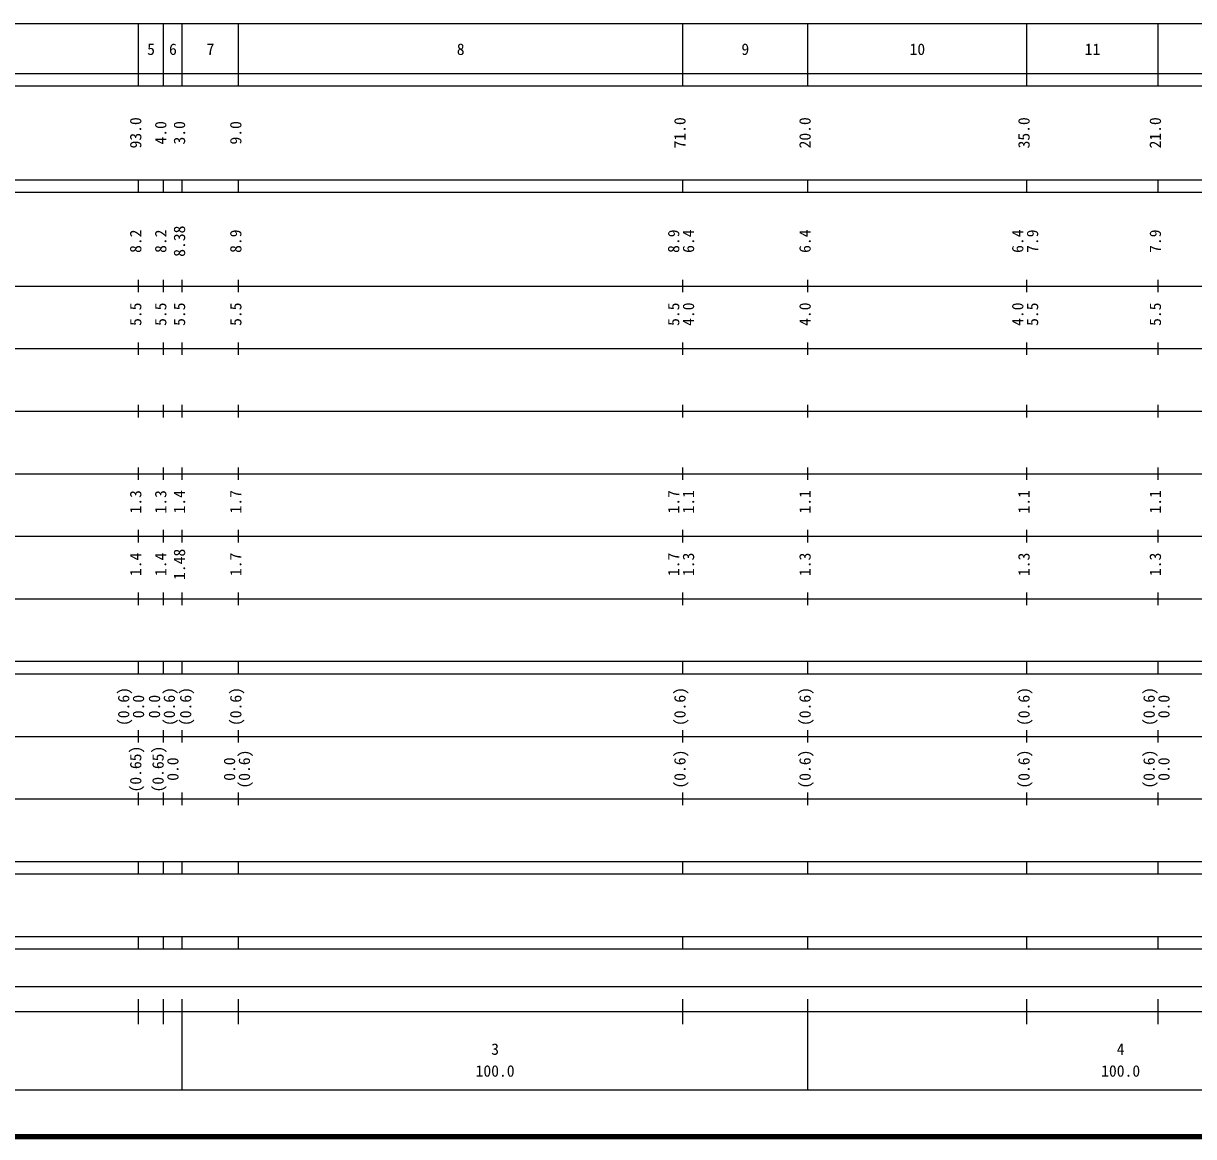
# Model space of a CAD drawing. Units: millimetres on the paper, enlarged 1000 times. Extents: x 40000 to 680000, y 20000 to 380000.
# Drawn here: x 242596 to 429662, y 20000 to 198000 of the extents above; entities that cross this region are included whole.
import ezdxf
from ezdxf.enums import TextEntityAlignment as Align

# ---------------------------------------------------------------- set-up
doc = ezdxf.new("R2010")
doc.units = ezdxf.units.MM
doc.header["$LTSCALE"] = 1000
doc.layers.add('M-TTL', color=2, linetype='Continuous', lineweight=140)
doc.layers.add('M-TTL-BAND', color=7, linetype='Continuous', lineweight=25)
doc.styles.add('ＭＳ ゴシック', font='')
doc.styles.get('ＭＳ ゴシック').set_extended_font_data('MS Gothic')

msp = doc.modelspace()

# ---------------------------------------------------------------- linework, layer by layer
at = {"layer": 'M-TTL'}
msp.add_line((40000, 20000), (680000, 20000), dxfattribs=at)
at = {"layer": 'M-TTL-BAND'}
for p, q in [((68000, 198000), (579000, 198000)), ((261000, 188000), (261000, 198000)), ((265000, 188000), (265000, 198000)), ((268000, 188000), (268000, 198000)), ((277000, 188000), (277000, 198000)), ((348000, 188000), (348000, 198000)), ((368000, 188000), (368000, 198000)), ((403000, 188000), (403000, 198000)), ((424000, 188000), (424000, 198000)), ((40000, 190000), (579000, 190000)), ((40000, 188000), (579000, 188000)), ((40000, 173000), (579000, 173000)), ((261000, 171000), (261000, 173000)), ((265000, 171000), (265000, 173000)), ((268000, 171000), (268000, 173000)), ((277000, 171000), (277000, 173000)), ((348000, 171000), (348000, 173000)), ((368000, 171000), (368000, 173000)), ((403000, 171000), (403000, 173000)), ((424000, 171000), (424000, 173000)), ((40000, 171000), (579000, 171000)), ((40000, 156000), (579000, 156000)), ((261000, 155000), (261000, 157000)), ((265000, 155000), (265000, 157000)), ((268000, 155000), (268000, 157000)), ((277000, 155000), (277000, 157000)), ((348000, 155000), (348000, 157000)), ((368000, 155000), (368000, 157000)), ((403000, 155000), (403000, 157000)), ((424000, 155000), (424000, 157000)), ((46000, 146000), (579000, 146000)), ((261000, 145000), (261000, 147000)), ((265000, 145000), (265000, 147000)), ((268000, 145000), (268000, 147000)), ((277000, 145000), (277000, 147000)), ((348000, 145000), (348000, 147000)), ((368000, 145000), (368000, 147000)), ((403000, 145000), (403000, 147000)), ((424000, 145000), (424000, 147000)), ((261000, 135000), (261000, 137000)), ((265000, 135000), (265000, 137000)), ((268000, 135000), (268000, 137000)), ((277000, 135000), (277000, 137000)), ((348000, 135000), (348000, 137000)), ((368000, 135000), (368000, 137000)), ((403000, 135000), (403000, 137000)), ((424000, 135000), (424000, 137000)), ((52000, 136000), (579000, 136000)), ((46000, 126000), (579000, 126000)), ((261000, 125000), (261000, 127000)), ((265000, 125000), (265000, 127000)), ((268000, 125000), (268000, 127000)), ((277000, 125000), (277000, 127000)), ((348000, 125000), (348000, 127000)), ((368000, 125000), (368000, 127000)), ((403000, 125000), (403000, 127000)), ((424000, 125000), (424000, 127000)), ((52000, 116000), (579000, 116000)), ((261000, 115000), (261000, 117000)), ((265000, 115000), (265000, 117000)), ((268000, 115000), (268000, 117000)), ((277000, 115000), (277000, 117000)), ((348000, 115000), (348000, 117000)), ((368000, 115000), (368000, 117000)), ((403000, 115000), (403000, 117000)), ((424000, 115000), (424000, 117000)), ((261000, 105000), (261000, 107000)), ((265000, 105000), (265000, 107000)), ((268000, 105000), (268000, 107000)), ((277000, 105000), (277000, 107000)), ((348000, 105000), (348000, 107000)), ((368000, 105000), (368000, 107000)), ((403000, 105000), (403000, 107000)), ((424000, 105000), (424000, 107000)), ((46000, 106000), (579000, 106000)), ((40000, 96000), (579000, 96000)), ((261000, 94000), (261000, 96000)), ((265000, 94000), (265000, 96000)), ((268000, 94000), (268000, 96000)), ((277000, 94000), (277000, 96000)), ((348000, 94000), (348000, 96000)), ((368000, 94000), (368000, 96000)), ((403000, 94000), (403000, 96000)), ((424000, 94000), (424000, 96000)), ((40000, 94000), (579000, 94000)), ((261000, 83000), (261000, 85000)), ((265000, 83000), (265000, 85000)), ((268000, 83000), (268000, 85000)), ((277000, 83000), (277000, 85000)), ((348000, 83000), (348000, 85000)), ((368000, 83000), (368000, 85000)), ((403000, 83000), (403000, 85000)), ((424000, 83000), (424000, 85000)), ((49000, 84000), (579000, 84000)), ((261000, 73000), (261000, 75000)), ((265000, 73000), (265000, 75000)), ((268000, 73000), (268000, 75000)), ((277000, 73000), (277000, 75000)), ((348000, 73000), (348000, 75000)), ((368000, 73000), (368000, 75000)), ((403000, 73000), (403000, 75000)), ((424000, 73000), (424000, 75000)), ((40000, 74000), (579000, 74000)), ((40000, 64000), (579000, 64000)), ((261000, 62000), (261000, 64000)), ((265000, 62000), (265000, 64000)), ((268000, 62000), (268000, 64000)), ((277000, 62000), (277000, 64000)), ((348000, 62000), (348000, 64000)), ((368000, 62000), (368000, 64000)), ((403000, 62000), (403000, 64000)), ((424000, 62000), (424000, 64000)), ((40000, 62000), (579000, 62000)), ((40000, 52000), (579000, 52000)), ((261000, 50000), (261000, 52000)), ((265000, 50000), (265000, 52000)), ((268000, 50000), (268000, 52000)), ((277000, 50000), (277000, 52000)), ((348000, 50000), (348000, 52000)), ((368000, 50000), (368000, 52000)), ((403000, 50000), (403000, 52000)), ((424000, 50000), (424000, 52000)), ((40000, 50000), (579000, 50000)), ((71000, 44000), (474130, 44000)), ((261000, 38000), (261000, 42000)), ((265000, 38000), (265000, 42000)), ((268000, 27500), (268000, 42000)), ((277000, 38000), (277000, 42000)), ((348000, 38000), (348000, 42000)), ((368000, 27500), (368000, 42000)), ((403000, 38000), (403000, 42000)), ((424000, 38000), (424000, 42000)), ((40000, 40000), (579000, 40000)), ((68000, 27500), (579000, 27500))]:
    msp.add_line(p, q, dxfattribs=at)

# ---------------------------------------------------------------- texts
at = {"layer": 'M-TTL-BAND', "style": 'ＭＳ ゴシック'}
for s, p in [('5', (263000, 192405)), ('6', (266500, 192405)), ('7', (272500, 192405)), ('8', (312500, 192405)), ('9', (358000, 192405)), ('10', (385500, 192405)), ('11', (413500, 192405)), ('3', (318000, 32523)), ('4', (418000, 32523)), ('100.0', (318000, 29033)), ('100.0', (418000, 29033))]:
    msp.add_text(s, height=1833, dxfattribs=at).set_placement(p, align=Align.BOTTOM_CENTER)
for s, p in [('93.0', (262000, 180500)), ('4.0', (266000, 180500)), ('3.0', (269000, 180500)), ('9.0', (278000, 180500)), ('71.0', (349000, 180500)), ('20.0', (369000, 180500)), ('35.0', (404000, 180500)), ('21.0', (425000, 180500)), ('8.2', (262000, 163174)), ('8.2', (266000, 163174)), ('8.38', (269000, 163174)), ('8.9', (278000, 163174)), ('8.9', (348000, 163174)), ('6.4', (350370, 163174)), ('6.4', (369000, 163174)), ('6.4', (403000, 163174)), ('7.9', (405370, 163174)), ('7.9', (425000, 163174)), ('5.5', (262000, 151500)), ('5.5', (266000, 151500)), ('5.5', (269000, 151500)), ('5.5', (278000, 151500)), ('5.5', (348000, 151500)), ('4.0', (350370, 151500)), ('4.0', (369000, 151500)), ('4.0', (403000, 151500)), ('5.5', (405370, 151500)), ('5.5', (425000, 151500)), ('1.3', (262000, 121500)), ('1.3', (266000, 121500)), ('1.4', (269000, 121500)), ('1.7', (278000, 121500)), ('1.7', (348000, 121500)), ('1.1', (350370, 121500)), ('1.1', (369000, 121500)), ('1.1', (404000, 121500)), ('1.1', (425000, 121500)), ('1.4', (262000, 111500)), ('1.4', (266000, 111500)), ('1.48', (269000, 111500)), ('1.7', (278000, 111500)), ('1.7', (348000, 111500)), ('1.3', (350370, 111500)), ('1.3', (369000, 111500)), ('1.3', (404000, 111500)), ('1.3', (425000, 111500)), ('(0.6)', (260074, 88764)), ('0.0', (262444, 88764)), ('0.0', (265000, 88764)), ('(0.6)', (267370, 88764)), ('(0.6)', (269987, 88764)), ('(0.6)', (278000, 88764)), ('(0.6)', (349000, 88764)), ('(0.6)', (369000, 88764)), ('(0.6)', (404000, 88764)), ('(0.6)', (424000, 88764)), ('0.0', (426370, 88764)), ('(0.65)', (262000, 78764)), ('(0.65)', (265571, 78764)), ('0.0', (267941, 78764)), ('0.0', (277000, 78764)), ('(0.6)', (279370, 78764)), ('(0.6)', (349000, 78764)), ('(0.6)', (369000, 78764)), ('(0.6)', (404000, 78764)), ('(0.6)', (424000, 78764)), ('0.0', (426370, 78764))]:
    msp.add_text(s, height=1833, rotation=90, dxfattribs=at).set_placement(p, align=Align.BOTTOM_CENTER)

doc.saveas('drawing.dxf')
